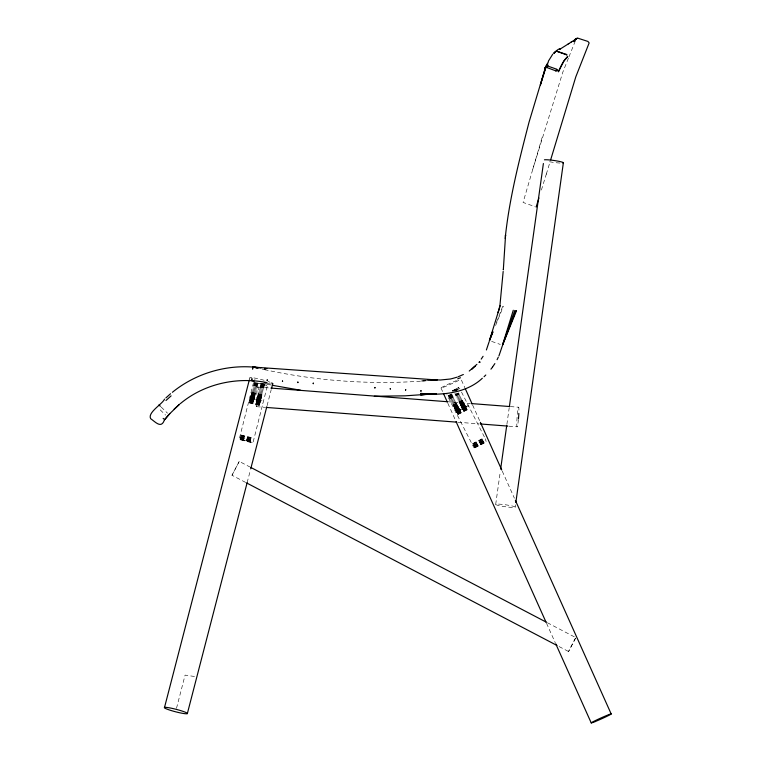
<?xml version="1.0" encoding="UTF-8"?>
<svg xmlns="http://www.w3.org/2000/svg" width="761" height="761" viewBox="0 0 761 761"><rect width="100%" height="100%" fill="white"/><g stroke="black" fill="none" stroke-linecap="round" stroke-linejoin="round"><path stroke-width="0.57" stroke-dasharray="3.81 2.85" d="M495.706 504.334L500.31 471.43M506.883 424.419L509.185 407.963M515.178 507.197A9.864 0.98 8 0 0 501.29 504.296A9.864 0.98 8 0 0 499.863 505.799A9.864 0.98 8 0 0 515.178 507.197L515.511 504.847M253.527 382.574L239.306 438.888L239.877 439.734L252.329 442.845L253.118 442.131L267.739 384.334M249.285 380.081L249.874 377.789M176.504 708.282L185.085 675.112L194.721 676.519M247.135 482.664L250.417 470.022M267.073 405.68L271.239 389.594M541.385 190.06L546.408 173.803M542.06 137.665L523.073 202.445L535.05 206.65M546.293 174.231L549.994 162.017M532.69 169.541L562.779 72.276L568.496 57.998M245.689 482.455L231.972 475.245L239.239 461.385L249.76 466.893M575.601 638.175L568.543 651.511L575.468 638.013M496.533 322.245L502.812 306.036M568.933 56.904L575.535 40.438M495.563 325.537L503.459 306.131M232.019 475.302L239.239 461.385M254.526 379.577L255.135 379.454M458.407 387.73L452.253 390.821L458.569 387.606L459.939 389.004M452.338 390.983L458.522 387.948M452.434 391.173L458.569 388.053M453.518 390.774L458.626 388.167M453.585 390.897L458.693 388.3M453.651 391.049L458.769 388.443M453.737 391.202L458.854 388.595M454.84 390.85L458.94 388.766M454.935 391.03L458.008 389.47M455.03 391.221L458.103 389.661M448.277 395.663L452.367 393.58M448.419 395.948L452.51 393.865M448.543 396.177L453.651 393.57M448.657 396.414L453.775 393.808M448.857 396.795L454.992 393.665M449.085 397.242L456.239 393.589M449.266 397.603L458.474 392.914M449.418 397.908L459.654 392.695M449.665 398.403L460.919 392.666M449.865 398.774L461.118 393.047M449.979 399.002L461.233 393.266M450.522 400.077L461.775 394.341M451.054 401.123L462.308 395.387M451.577 402.141L462.831 396.405M452.072 403.121L463.325 397.385M452.557 404.062L463.81 398.326M453.014 404.966L464.267 399.23M453.09 405.118L464.343 399.382M453.242 405.413L464.495 399.677M453.451 405.822L464.705 400.086M453.546 406.013L464.8 400.286M453.689 406.279L464.942 400.552M453.86 406.621L465.114 400.895M453.984 406.859L465.237 401.123M454.098 407.087L465.351 401.361M454.25 407.382L465.504 401.646M454.317 407.515L465.57 401.779M454.384 407.639L465.637 401.903M454.479 407.839L465.732 402.103M454.602 408.077L465.856 402.341M454.678 408.219L465.932 402.493M454.745 408.362L465.998 402.626M454.831 408.524L466.084 402.788M454.926 408.724L466.179 402.988M455.002 408.866L466.255 403.14M455.078 409.009L466.331 403.282M455.145 409.142L466.398 403.406M455.221 409.304L466.474 403.568M455.306 409.456L466.56 403.72M455.373 409.599L466.626 403.863M455.43 409.694L466.683 403.967M455.487 409.818L466.74 404.081M455.563 409.97L466.816 404.234M455.639 410.103L466.931 404.443M455.715 410.274L466.969 404.538M455.791 410.417L467.045 404.681M455.858 410.54L467.111 404.804M455.915 410.655L467.168 404.928M456.039 410.902L467.235 405.052M456.077 410.978L467.33 405.242M456.134 411.092L467.387 405.356M456.2 411.225L467.454 405.489M456.296 411.406L467.549 405.67M456.486 411.768L467.739 406.032L456.524 411.853M456.581 411.958L467.834 406.222M456.705 412.196L467.891 406.336M456.771 412.338L468.025 406.612M456.857 412.5L468.11 406.764M456.942 412.662L468.196 406.926M457.028 412.843L468.281 407.106M457.332 413.432L468.586 407.706M457.437 413.651L468.69 407.915M457.551 413.87L468.805 408.134M457.665 414.098L468.919 408.362M457.789 414.326L469.042 408.6M457.903 414.564L469.156 408.828M472.695 443.587L483.948 437.851M472.819 443.825L484.072 438.098M472.942 444.072L484.196 438.336M473.066 444.319L484.319 438.583M473.437 445.042L484.69 439.306M473.551 445.271L484.805 439.544M473.675 445.508L484.928 439.772M473.789 445.727L485.042 440.001M473.903 445.946L485.147 440.219M474.008 446.155L485.261 440.429M474.113 446.365L485.366 440.629M474.208 446.555L485.461 440.819M474.303 446.736L485.556 441M474.388 446.907L485.642 441.171M474.464 447.059L485.718 441.332M474.541 447.211L485.794 441.475M474.607 447.344L485.86 441.608M474.664 447.458L485.918 441.722M474.769 447.649L486.022 441.913M474.854 447.82L486.289 441.989L485.29 438.745M467.834 405.775L456.381 411.577L456.086 412.728M474.864 447.849L473.751 447.401L446.878 394.655M249.627 399.592L262.84 403.282M427.149 380.709C372.1 385.076 316.386 381.175 262.497 369.19M421.651 381.099L427.568 380.633M421.661 380.9L427.577 380.51M467.815 405.746L468.747 406.279M257.874 387.073L269.717 387.996M447.449 401.722L469.965 403.463M510.25 406.574L518.545 407.221M256.495 406.678L264.79 407.316M457.932 422.241L479.259 423.887M508.881 426.179L517.176 426.816M266.911 384.229L271.249 385.085M262.079 369.056L267.882 370.341M261.289 383.221L266.854 384.628M261.223 383.458L266.788 384.866M260.062 383.373L266.74 385.066M256.647 382.84L266.664 385.37M254.355 382.536L266.597 385.627M254.288 382.793L266.531 385.894M254.184 383.211L266.426 386.312M254.06 383.706L266.302 386.807M253.955 384.115L266.198 387.206M253.87 384.448L266.112 387.539M253.736 384.99L265.979 388.081M253.632 385.408L265.874 388.5M253.565 385.656L265.808 388.757M253.261 386.845L265.503 389.946M252.966 388.005L265.218 391.097M252.69 389.128L264.933 392.229M252.414 390.212L264.657 393.313M252.148 391.259L264.39 394.36M251.891 392.257L264.134 395.359M251.853 392.429L264.096 395.52M251.767 392.752L264.01 395.853M251.653 393.199L263.896 396.3M251.596 393.418L263.839 396.519M251.52 393.713L263.772 396.814M251.425 394.093L263.667 397.194M251.358 394.35L263.61 397.451M251.301 394.607L263.544 397.708M251.216 394.93L263.458 398.032M251.178 395.083L263.42 398.174M251.14 395.216L263.392 398.317M251.092 395.435L263.335 398.536M251.025 395.701L263.268 398.802M250.978 395.863L263.22 398.964M250.94 396.015L263.182 399.116M250.892 396.196L263.144 399.297M250.845 396.414L263.087 399.515M250.797 396.586L263.04 399.677M250.759 396.738L263.002 399.839M250.721 396.881L262.964 399.982M250.683 397.061L262.925 400.153M250.635 397.223L262.878 400.324M250.597 397.385L262.84 400.486M250.569 397.499L262.811 400.59M250.531 397.632L262.773 400.724M250.493 397.794L262.735 400.895M250.455 397.946L262.697 401.047L250.407 398.136M250.369 398.288L262.612 401.389M250.331 398.431L262.574 401.532M250.302 398.555L262.545 401.656M250.264 398.707L262.507 401.808M250.207 398.916L262.45 402.008M250.179 399.04L262.421 402.141M250.15 399.145L262.383 402.284M250.093 399.382L262.336 402.483M250.046 399.573L262.279 402.702M249.989 399.791L262.231 402.892M249.931 400.001L262.174 403.092M249.903 400.124L262.145 403.225M249.865 400.267L262.107 403.368M249.827 400.429L262.069 403.52M249.779 400.6L262.031 403.691M249.741 400.781L261.984 403.882M249.684 400.98L261.927 404.072M249.522 401.637L261.765 404.728M249.456 401.875L261.708 404.966M249.399 402.112L261.641 405.213M249.332 402.369L261.575 405.47M249.266 402.626L261.518 405.727M249.208 402.883L261.451 405.984M241.075 435.016L253.318 438.117M241.009 435.282L253.251 438.384M240.942 435.549L253.185 438.65M240.866 435.825L253.109 438.916M240.666 436.624L252.909 439.725M240.6 436.89L252.842 439.982M240.533 437.137L252.776 440.239M240.476 437.394L252.719 440.486M240.409 437.632L252.652 440.733M240.352 437.86L252.595 440.961M240.295 438.089L252.538 441.19M240.238 438.298L252.49 441.399M240.191 438.498L252.433 441.599M240.143 438.688L252.386 441.789M240.096 438.869L252.348 441.96M240.057 439.03L252.3 442.122M240.019 439.173L252.262 442.274M252.233 442.398L239.991 439.306L252.205 442.512M491.596 341.385L500.31 344.448M547.368 622.726L575.763 637.594M559.078 646.555L568.543 651.511M161.17 407.049L167.515 413.185M160.191 409.865L165.641 415.125M461.499 392.048L484.995 438.165M461.413 380.081L464.819 387.663M472.6 405.004L479.896 421.271M502.26 471.126L514.407 498.217M441.009 388.034L442.95 392.372M447.82 403.216L455.592 420.557M546.512 623.24L555.264 642.741M270.707 383.972A11.843 1.256 14.5 0 1 266.16 383.24M250.017 378.16A11.843 1.256 14.5 0 1 251.901 377.665M253.917 377.932A11.843 1.256 14.5 0 1 265.209 380.595M267.862 381.432A11.843 1.256 14.5 0 1 270.079 382.222M518.393 419.549A9.864 0.751 -85.6 0 1 516.814 425.247A9.864 0.751 -85.6 0 1 517.984 409.313A9.864 0.751 -85.6 0 1 518.831 413.642M458.826 380.348A10.987 0.514 -24.2 0 1 444.976 386.655A10.987 0.514 -24.2 0 1 442.759 386.864A10.987 0.514 -24.2 0 1 456.486 380.576M559.925 163.054A9.864 0.98 8 0 1 548.044 161.456M257.275 403.187A9.864 0.751 -85.6 0 0 258.065 387.187A9.864 0.751 -85.6 0 0 256.219 400.248A9.864 0.751 -85.6 0 0 257.275 403.187"/><path stroke-width="1.14" d="M503.363 269.346L503.325 269.822L505.57 235.092L505.409 236.186C509.594 197.508 519.335 159.762 529.038 122.188L545.057 68.89M505.209 238.526L505.542 235.063M503.164 271.468L499.92 305.627L498.122 312.647L498.531 311.087M450.569 378.988L440.448 380.005L427.634 379.672M500.643 469.071L506.721 425.589M509.356 406.793L543.392 163.52M515.844 502.498L563.359 162.854M558.384 71.743L563.93 60.994A22.326 4.937 -69.8 0 1 567.021 57.284L567.62 56.856L563.93 60.994A21.888 4.842 -69.8 0 0 561.066 65.96L558.45 71.667M502.279 346.074L498.921 355.92M489.18 341.584L486.393 349.965M164.49 707.54L249.285 380.081M187.339 713.609A11.843 1.256 14.5 0 0 171.054 708.149A11.843 1.256 14.5 0 0 169.351 709.965A11.843 1.256 14.5 0 0 187.339 713.609L247.144 482.664M250.711 468.881L266.778 406.831M271.534 388.452L272.723 383.858M545.713 66.854L545.333 67.796L545.96 66.264M550.669 159.8L575.801 76.851L589.157 42.92L587.892 41.427L577.551 38.079L575.145 39.268L573.889 41.674L575.991 39.077L559.535 49.455L560.134 49.037C558.251 47.696 551.915 55.924 555.292 51.672M500.205 305.665L489.418 340.624L492.928 331.996M513.266 310.25L502.479 345.209L516.519 310.716M536.134 207.03L538.94 197.984M492.595 331.653L489.418 340.624L492.767 331.977M514.788 310.469L502.479 345.209L515.872 310.621M557.604 69.907L557.261 70.735M546.531 65.579L540.396 84.956L545.58 67.139L544.572 69.175L547.606 63.363L544.572 69.175M497.085 359.687L498.284 357.213M548.234 61.394L552.752 54.164M547.891 62.963L548.291 62.193M575.982 39.334L577.047 38.231M479.611 362.141L480.143 362.122L479.126 362.265M484.053 376.733L485.794 375.011M481.199 359.125L483.083 356.3M492.605 366.983L494.869 363.587M164.376 420.053C161.294 428.938 155.548 422.06 150.678 418.702C147.215 412.595 162.378 404.11 164.557 399.116M490.94 369.161L492.462 367.192M482.322 378.255C467.054 392.79 441.894 395.977 420.785 393.351M479.135 362.246L479.382 361.932M164.623 419.692L168.942 414.555M169.77 413.67L164.69 419.615L163.139 418.398M469.242 371.035L476.881 364.357M174.145 409.114L179.377 404.405M169.246 414.184L179.444 404.338M474.464 366.745L472.096 369.123M475.197 366.383L474.731 366.583L475.225 366.355M165.888 397.917L170.54 393.732M165.974 400.495L171.111 395.863M172.367 392.305C196.823 372.376 229.765 363.263 260.975 367.963M180.167 403.777C203.919 383.81 236.785 376.6 267.025 382.602M555.302 51.653L555.806 51.291M568.239 43.91L568.762 43.558M571.235 41.912L571.834 41.522M463.354 374.498L458.112 376.79M457.694 378.835L460.462 377.76M457.114 377.18L451.292 378.816M433.751 380.158L437.052 379.882L427.615 380.034M420.747 393.941L436.082 393.703L405.233 395.825L374.317 396.243M437.052 379.882L432.324 380.1M420.681 394.911L436.082 393.703L420.719 394.398M420.69 394.721L436.082 393.703M253.727 367.106L434.978 379.834M270.906 388.081L447.449 401.722M471.154 403.558L509.071 406.488M265.979 407.411L456.743 422.146M480.448 423.982L507.692 426.084M264.704 368.4L266.892 368.657M300.614 390.241L272.333 385.294M257.104 367.972L252.795 367.002L258.626 367.915M251.834 380.823L254.164 381.185M252.795 367.002L257.446 367.867M250.807 467.435L546.312 622.175M246.745 483.007L556.976 645.452M158.954 404.919L160.371 406.288M465.304 388.747L472.115 403.929M480.381 422.345L501.775 470.041M515.387 500.386L611.159 713.904M443.444 393.456L447.325 402.131M456.077 421.642L546.027 622.156M555.749 643.825L591.24 722.95M271.687 382.926A11.843 1.256 14.5 0 1 272.086 384.02M266.16 383.24A11.843 1.256 14.5 0 1 264.286 382.84M518.831 413.642A9.864 0.751 -85.6 0 1 518.479 418.712M544.429 159.81A9.864 0.98 8 0 1 556.938 160.952A9.864 0.98 8 0 1 562.817 163.035M267.216 379.929L267.206 380.433L267.216 379.929M282.521 380.995L282.512 381.508L282.521 380.995M297.874 382.07L297.865 382.583L297.874 382.07M313.256 383.144L313.256 383.658L313.256 383.144M558.355 71.334L558.66 70.621L558.355 71.334M251.929 378.854L251.939 379.368L251.929 378.854M252.719 368.448L252.69 368.952L252.719 368.448M374.926 387.454L374.897 387.967L374.926 387.454M390.317 388.538L390.279 389.042L390.317 388.538M405.67 389.603L405.632 390.117L405.67 389.603M420.976 390.678L420.938 391.183L420.976 390.678M567.506 56.476L567.43 56.97L567.506 56.466M546.874 67.539L556.034 70.944L556.633 69.441L555.949 71.077L556.776 69.232L547.501 65.969L547.92 64.923L546.874 67.539M554.236 52.652L553.827 53.384L554.246 52.652M566.232 54.364L556.795 51.253L567.059 55.02L566.26 54.364M594.969 721.656A10.987 0.514 -24.2 0 0 611.121 714.075A10.987 0.514 -24.2 0 0 597.509 719.554A10.987 0.514 -24.2 0 0 594.969 721.656"/></g></svg>
